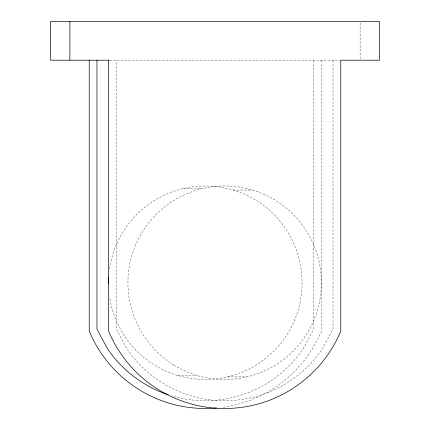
<?xml version="1.0" encoding="UTF-8"?>
<svg xmlns="http://www.w3.org/2000/svg" width="430" height="430" viewBox="0 0 430 430"><rect width="100%" height="100%" fill="white"/><g stroke="black" fill="none" stroke-linecap="round" stroke-linejoin="round"><path stroke-width="0.32" stroke-dasharray="2.15 1.61" d="M109.709 60.2L340.135 60.2M183.078 188.566L202.433 188.566M233.135 190.06L252.496 190.06M177.504 375.39L196.865 375.39M227.567 376.884L246.922 376.884M360.12 22.833L360.12 58.867M333.04 60.2L333.04 329.154L322.677 348.45A117.997 117.997 0 0 1 126.683 348.45L116.32 329.154L116.32 60.2M321.42 60.2L321.42 331.1A125.775 125.775 0 0 1 221.939 407.398M313.68 60.2L313.68 329.154L303.317 348.45A117.997 117.997 0 0 1 171.446 395.756M109.612 268.567A96.75 96.75 0 0 1 257.667 201.358A96.75 96.75 0 0 1 257.887 363.952A96.75 96.75 0 0 1 109.65 297.141M173.827 365.032A96.75 96.75 0 0 0 321.387 285.611A96.75 96.75 0 0 0 178.821 197.531A96.75 96.75 0 0 0 173.827 365.032"/><path stroke-width="0.64" d="M109.037 60.2L50.52 60.2L50.52 21.5L379.48 21.5L379.48 60.2L340.77 60.2L340.78 331.1A125.775 125.775 0 0 1 108.58 331.1L108.58 60.2M96.96 60.2L96.96 329.154L107.323 348.45A117.997 117.997 0 0 0 168.286 394.762M89.22 60.2L89.22 331.1A125.775 125.775 0 0 0 216.629 407.989M69.88 21.5L69.88 60.2M108.575 283.816A96.75 96.75 0 0 1 108.731 277.2"/></g></svg>
